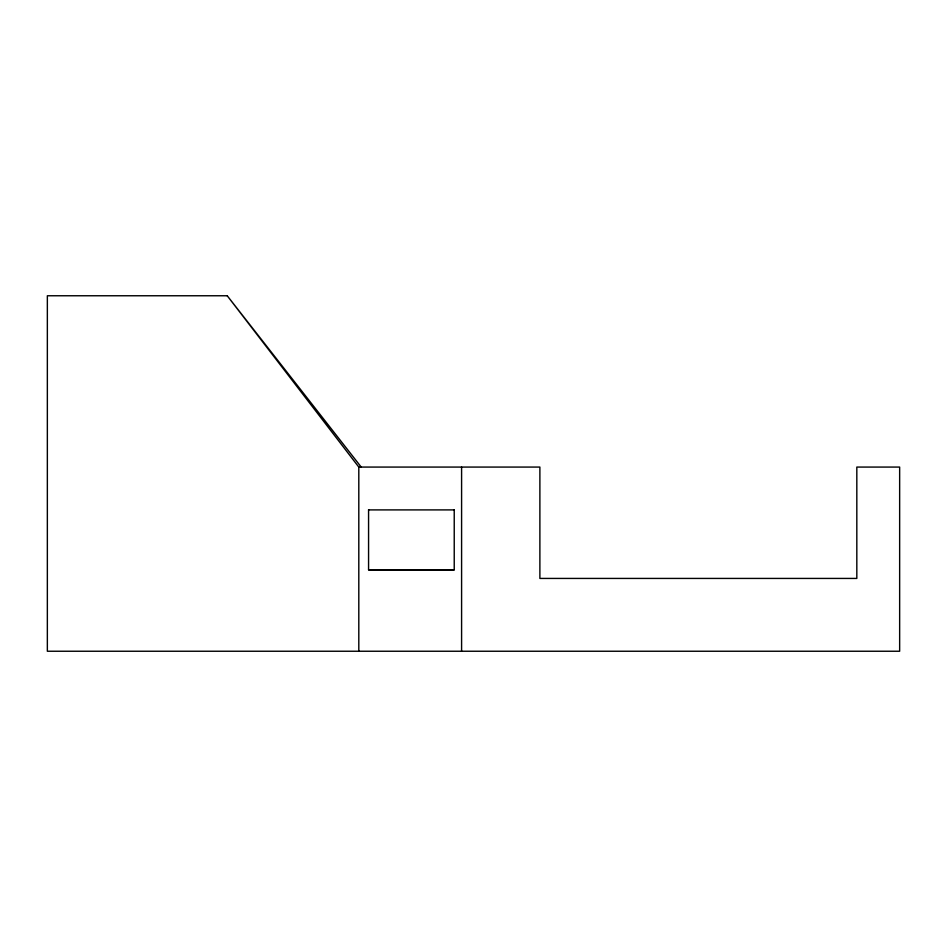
<?xml version="1.0" encoding="UTF-8"?>
<svg xmlns="http://www.w3.org/2000/svg" width="947" height="947" viewBox="0 0 947 947"><rect width="100%" height="100%" fill="white"/><g stroke="black" fill="none" stroke-linecap="round" stroke-linejoin="round"><path stroke-width="1.42" d="M454.229 569.751L368.572 569.869L368.572 509.664M227.233 295.76L47.35 295.76L47.35 651.24L899.65 651.24L899.65 467.072L856.822 467.072L856.822 578.428L539.885 578.428L539.885 467.072L358.806 467.072L227.233 295.76L361.209 467.072M368.572 509.9L454.229 509.9M368.572 569.751L454.229 569.869L454.229 509.664M461.591 467.072L461.591 651.24M358.806 467.072L358.806 651.24"/></g></svg>
